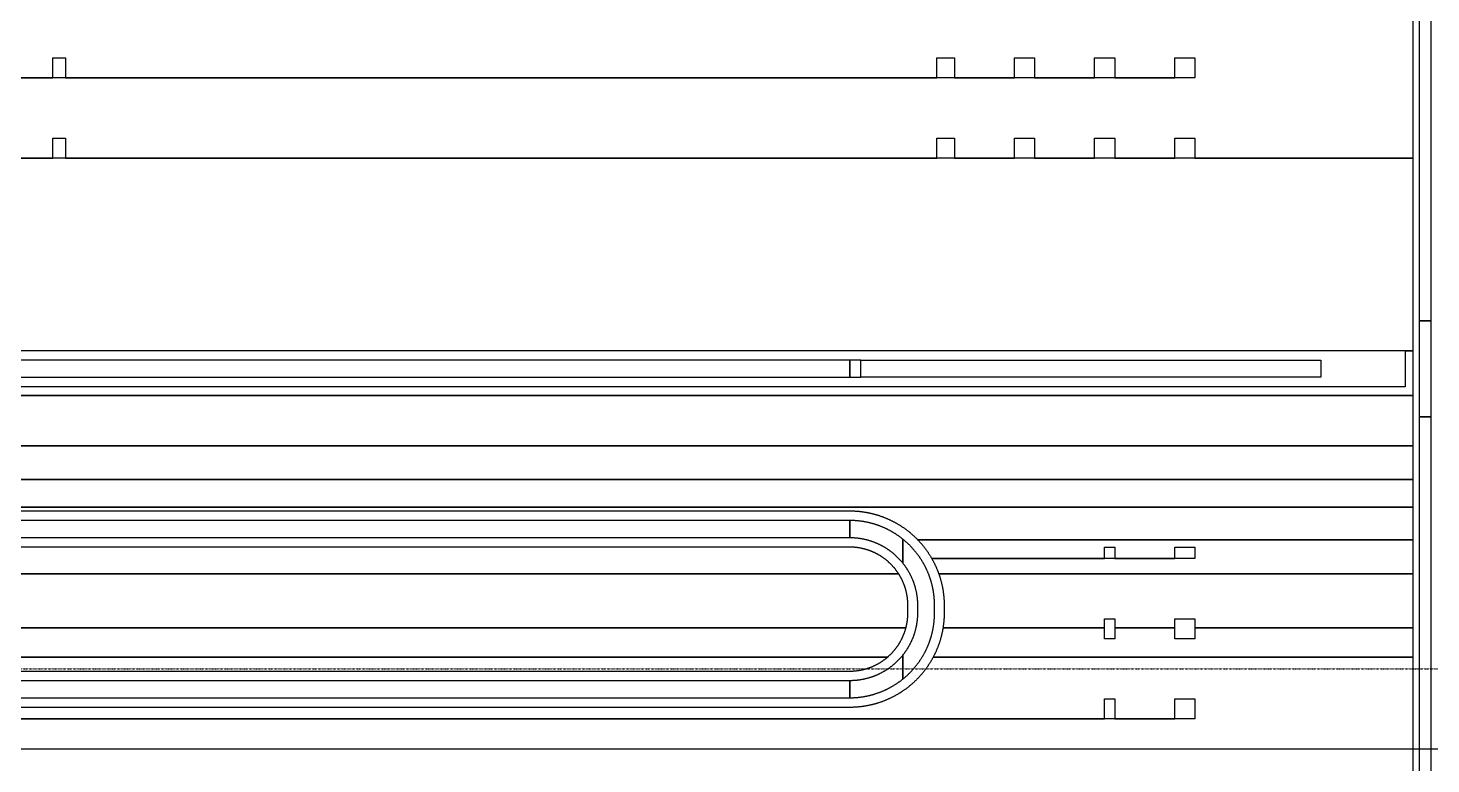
# Model space of a CAD drawing. Extents: x -3400 to 6900, y -3400 to 6900.
# Drawn here: x 707 to 2457, y 381 to 1300 of the extents above; entities that cross this region are included whole.
import ezdxf

# ---------------------------------------------------------------- set-up
doc = ezdxf.new("R2010")
doc.units = 0
doc.linetypes.add('DOT', pattern=[0.2, 0, -0.2])
for name, color, linetype in [('DICEGRID', 3, 'CONTINUOUS'), ('FRAME', 8, 'CONTINUOUS'), ('XOR', 1, 'CONTINUOUS')]:
    doc.layers.add(name, color=color, linetype=linetype)

# ---------------------------------------------------------------- blocks, each defined once
blk = doc.blocks.new('CHIP_XOR')
at = {"layer": '5'}
for points in [[(2342.91, 1671.5), (2357.09, 1671.5), (2357.09, 834.5), (2342.91, 834.5)], [(2342.91, 834.5), (2357.09, 834.5), (2357.09, 714.5), (2342.91, 714.5)], [(1645.8405, 763.865), (1645.8405, 785.135), (1631.8555, 785.135), (1631.8555, 763.865)], [(2219.91, 785.135), (2219.91, 763.865), (1645.8405, 763.865), (1645.8405, 785.135)], [(2342.91, 714.5), (2357.09, 714.5), (2357.09, -122.5), (2342.91, -122.5)], [(1698.26, 561.721), (1698.0115, 561.921), (1697.503, 562.3255), (1696.992, 562.7265), (1696.479, 563.1245), (1695.963, 563.5195), (1695.445, 563.9115), (1694.9245, 564.3), (1694.4015, 564.6855), (1693.876, 565.0675), (1693.3485, 565.4465), (1692.8185, 565.822), (1692.286, 566.1945), (1691.7515, 566.5635), (1691.2145, 566.9295), (1690.6755, 567.292), (1690.1345, 567.6515), (1689.591, 568.0075), (1689.0455, 568.36), (1688.4975, 568.709), (1687.9475, 569.055), (1687.3955, 569.3975), (1686.8415, 569.7365), (1686.2855, 570.0725), (1685.727, 570.4045), (1685.167, 570.7335), (1684.6045, 571.059), (1684.0405, 571.3805), (1683.474, 571.699), (1682.906, 572.014), (1682.336, 572.3255), (1681.764, 572.6335), (1681.19, 572.938), (1680.6145, 573.239), (1680.037, 573.5365), (1679.4575, 573.8305), (1678.8765, 574.1205), (1678.2935, 574.4075), (1677.7085, 574.6905), (1677.1225, 574.97), (1676.534, 575.246), (1675.9445, 575.5185), (1675.353, 575.787), (1674.76, 576.052), (1674.165, 576.3135), (1673.569, 576.5715), (1672.971, 576.8255), (1672.3715, 577.076), (1671.7705, 577.3225), (1671.168, 577.5655), (1670.5645, 577.805), (1669.959, 578.0405), (1669.352, 578.2725), (1668.744, 578.501), (1668.1345, 578.7255), (1667.5235, 578.946), (1666.911, 579.163), (1666.2975, 579.3765), (1665.6825, 579.5855), (1665.066, 579.7915), (1664.4485, 579.9935), (1663.83, 580.1915), (1663.21, 580.3855), (1662.589, 580.576), (1661.967, 580.763), (1661.3435, 580.9455), (1660.719, 581.1245), (1660.0935, 581.3), (1659.467, 581.471), (1658.839, 581.6385), (1658.2105, 581.8025), (1657.581, 581.962), (1656.95, 582.118), (1656.3185, 582.27), (1655.686, 582.418), (1655.0525, 582.5625), (1654.4185, 582.703), (1653.783, 582.8395), (1653.1475, 582.972), (1652.5105, 583.1005), (1651.873, 583.2255), (1651.2345, 583.3465), (1650.5955, 583.4635), (1649.956, 583.5765), (1649.3155, 583.6855), (1648.6745, 583.7905), (1648.033, 583.892), (1647.3905, 583.989), (1646.7475, 584.0825), (1646.104, 584.172), (1645.46, 584.2575), (1644.8155, 584.339), (1644.1705, 584.4165), (1643.5255, 584.49), (1642.8795, 584.5595), (1642.233, 584.625), (1641.5865, 584.687), (1640.9395, 584.7445), (1640.292, 584.7985), (1639.644, 584.848), (1638.996, 584.894), (1638.348, 584.936), (1637.6995, 584.9735), (1637.0505, 585.0075), (1636.4015, 585.0375), (1635.7525, 585.0635), (1635.1035, 585.085), (1634.454, 585.103), (1633.8045, 585.117), (1633.155, 585.127), (1632.5055, 585.133), (1631.8555, 585.135), (1631.8555, 563.865), (1632.4385, 563.863), (1633.0215, 563.857), (1633.604, 563.847), (1634.187, 563.833), (1634.7695, 563.815), (1635.352, 563.7925), (1635.934, 563.7665), (1636.5165, 563.7365), (1637.098, 563.7025), (1637.68, 563.6645), (1638.261, 563.622), (1638.842, 563.576), (1639.423, 563.526), (1640.0035, 563.472), (1640.583, 563.4135), (1641.163, 563.3515), (1641.742, 563.2855), (1642.3205, 563.2155), (1642.8985, 563.141), (1643.4765, 563.063), (1644.0535, 562.981), (1644.63, 562.895), (1645.2055, 562.805), (1645.781, 562.711), (1646.3555, 562.613), (1646.9295, 562.5115), (1647.5025, 562.4055), (1648.075, 562.2955), (1648.6465, 562.182), (1649.2175, 562.0645), (1649.7875, 561.943), (1650.357, 561.8175), (1650.925, 561.688), (1651.4925, 561.5545), (1652.059, 561.4175), (1652.6245, 561.276), (1653.189, 561.131), (1653.7525, 560.982), (1654.315, 560.8295), (1654.8765, 560.673), (1655.437, 560.512), (1655.996, 560.348), (1656.554, 560.1795), (1657.111, 560.0075), (1657.6665, 559.8315), (1658.221, 559.652), (1658.7745, 559.4685), (1659.3265, 559.281), (1659.877, 559.09), (1660.426, 558.895), (1660.974, 558.696), (1661.5205, 558.4935), (1662.066, 558.2875), (1662.6095, 558.0775), (1663.152, 557.8635), (1663.6925, 557.646), (1664.232, 557.425), (1664.7695, 557.2), (1665.306, 556.9715), (1665.8405, 556.739), (1666.3735, 556.503), (1666.9045, 556.2635), (1667.4345, 556.0205), (1667.9625, 555.7735), (1668.4885, 555.523), (1669.013, 555.2685), (1669.536, 555.011), (1670.057, 554.7495), (1670.576, 554.4845), (1671.0935, 554.216), (1671.609, 553.944), (1672.1225, 553.668), (1672.634, 553.389), (1673.1435, 553.106), (1673.6515, 552.82), (1674.1575, 552.5305), (1674.661, 552.237), (1675.163, 551.9405), (1675.6625, 551.6405), (1676.16, 551.337), (1676.6555, 551.03), (1677.149, 550.7195), (1677.64, 550.406), (1678.129, 550.089), (1678.616, 549.7685), (1679.1005, 549.4445), (1679.583, 549.1175), (1680.0635, 548.787), (1680.541, 548.453), (1681.0165, 548.116), (1681.49, 547.7755), (1681.9605, 547.432), (1682.429, 547.0855), (1682.895, 546.7355), (1683.359, 546.382), (1683.82, 546.0255), (1684.279, 545.666), (1684.735, 545.3035), (1685.1885, 544.9375), (1685.64, 544.5685), (1686.0885, 544.1965), (1686.5345, 543.821), (1686.978, 543.443), (1687.419, 543.0615), (1687.857, 542.6775), (1688.293, 542.29), (1688.7255, 541.8995), (1689.156, 541.5065), (1689.5835, 541.11), (1690.008, 540.711), (1690.43, 540.309), (1690.849, 539.904), (1691.2655, 539.496), (1691.679, 539.0855), (1692.09, 538.672), (1692.4975, 538.2555), (1692.9025, 537.836), (1693.305, 537.414), (1693.704, 536.9895), (1694.1, 536.562), (1694.4935, 536.132), (1694.884, 535.699), (1695.271, 535.2635), (1695.6555, 534.825), (1696.037, 534.3845), (1696.415, 533.941), (1696.79, 533.4945), (1697.1625, 533.046), (1697.5315, 532.595), (1697.897, 532.141), (1698.26, 531.685)], [(1698.5175, 387.4865), (1699.021, 387.897), (1699.522, 388.3105), (1700.02, 388.7275), (1700.516, 389.147), (1701.009, 389.57), (1701.5, 389.996), (1701.9875, 390.4245), (1702.473, 390.8565), (1702.956, 391.2915), (1703.436, 391.729), (1703.913, 392.1695), (1704.3875, 392.6135), (1704.8595, 393.06), (1705.3285, 393.509), (1705.795, 393.9615), (1706.2585, 394.4165), (1706.7195, 394.8745), (1707.1775, 395.3355), (1707.6325, 395.799), (1708.0845, 396.265), (1708.534, 396.7345), (1708.9805, 397.206), (1709.424, 397.681), (1709.865, 398.158), (1710.3025, 398.638), (1710.7375, 399.1205), (1711.169, 399.606), (1711.598, 400.094), (1712.024, 400.5845), (1712.4465, 401.078), (1712.8665, 401.5735), (1713.283, 402.072), (1713.6965, 402.573), (1714.1075, 403.0765), (1714.515, 403.5825), (1714.919, 404.0905), (1715.3205, 404.6015), (1715.7185, 405.115), (1716.1135, 405.631), (1716.505, 406.149), (1716.894, 406.6695), (1717.279, 407.1925), (1717.6615, 407.718), (1718.0405, 408.2455), (1718.416, 408.7755), (1718.7885, 409.308), (1719.1575, 409.8425), (1719.5235, 410.379), (1719.886, 410.918), (1720.245, 411.4595), (1720.601, 412.003), (1720.954, 412.5485), (1721.303, 413.096), (1721.649, 413.646), (1721.9915, 414.198), (1722.3305, 414.7525), (1722.666, 415.3085), (1722.9985, 415.8665), (1723.327, 416.427), (1723.6525, 416.989), (1723.9745, 417.5535), (1724.293, 418.1195), (1724.608, 418.688), (1724.9195, 419.258), (1725.2275, 419.83), (1725.532, 420.4035), (1725.833, 420.9795), (1726.1305, 421.557), (1726.424, 422.1365), (1726.7145, 422.7175), (1727.001, 423.3005), (1727.2845, 423.885), (1727.564, 424.4715), (1727.84, 425.0595), (1728.112, 425.6495), (1728.381, 426.241), (1728.646, 426.834), (1728.9075, 427.4285), (1729.165, 428.025), (1729.4195, 428.623), (1729.6695, 429.222), (1729.9165, 429.823), (1730.1595, 430.4255), (1730.399, 431.0295), (1730.6345, 431.635), (1730.8665, 432.2415), (1731.0945, 432.85), (1731.319, 433.4595), (1731.54, 434.0705), (1731.757, 434.683), (1731.97, 435.2965), (1732.1795, 435.9115), (1732.385, 436.5275), (1732.587, 437.145), (1732.785, 437.764), (1732.9795, 438.3835), (1733.17, 439.005), (1733.3565, 439.627), (1733.5395, 440.2505), (1733.7185, 440.875), (1733.8935, 441.5005), (1734.065, 442.127), (1734.2325, 442.7545), (1734.396, 443.3835), (1734.556, 444.013), (1734.712, 444.6435), (1734.864, 445.2755), (1735.012, 445.908), (1735.1565, 446.541), (1735.2965, 447.1755), (1735.433, 447.8105), (1735.566, 448.4465), (1735.6945, 449.0835), (1735.8195, 449.721), (1735.94, 450.359), (1736.057, 450.998), (1736.17, 451.638), (1736.279, 452.278), (1736.3845, 452.9195), (1736.4855, 453.561), (1736.583, 454.2035), (1736.6765, 454.846), (1736.7655, 455.4895), (1736.851, 456.1335), (1736.9325, 456.778), (1737.01, 457.423), (1737.0835, 458.0685), (1737.1535, 458.7145), (1737.219, 459.3605), (1737.2805, 460.0075), (1737.3385, 460.6545), (1737.392, 461.302), (1737.442, 461.9495), (1737.488, 462.5975), (1737.5295, 463.246), (1737.5675, 463.8945), (1737.6015, 464.543), (1737.631, 465.192), (1737.657, 465.841), (1737.679, 466.4905), (1737.697, 467.14), (1737.711, 467.7895), (1737.721, 468.439), (1737.727, 469.0885), (1737.729, 469.738), (1737.729, 479.262), (1737.727, 479.9115), (1737.721, 480.561), (1737.711, 481.2105), (1737.697, 481.86), (1737.679, 482.5095), (1737.657, 483.159), (1737.631, 483.808), (1737.6015, 484.457), (1737.5675, 485.1055), (1737.5295, 485.754), (1737.488, 486.4025), (1737.442, 487.0505), (1737.392, 487.698), (1737.3385, 488.3455), (1737.2805, 488.9925), (1737.219, 489.6395), (1737.1535, 490.2855), (1737.0835, 490.9315), (1737.01, 491.577), (1736.9325, 492.222), (1736.851, 492.8665), (1736.7655, 493.5105), (1736.6765, 494.154), (1736.583, 494.7965), (1736.4855, 495.439), (1736.3845, 496.0805), (1736.279, 496.722), (1736.17, 497.362), (1736.057, 498.002), (1735.94, 498.641), (1735.8195, 499.279), (1735.6945, 499.9165), (1735.566, 500.5535), (1735.433, 501.1895), (1735.2965, 501.8245), (1735.1565, 502.459), (1735.012, 503.092), (1734.864, 503.7245), (1734.712, 504.3565), (1734.556, 504.987), (1734.396, 505.6165), (1734.2325, 506.2455), (1734.065, 506.873), (1733.8935, 507.4995), (1733.7185, 508.125), (1733.5395, 508.7495), (1733.3565, 509.373), (1733.17, 509.995), (1732.9795, 510.6165), (1732.785, 511.236), (1732.587, 511.855), (1732.385, 512.4725), (1732.1795, 513.0885), (1731.97, 513.7035), (1731.757, 514.317), (1731.54, 514.9295), (1731.319, 515.5405), (1731.0945, 516.15), (1730.8665, 516.7585), (1730.6345, 517.365), (1730.399, 517.9705), (1730.1595, 518.5745), (1729.9165, 519.177), (1729.6695, 519.778), (1729.4195, 520.377), (1729.165, 520.975), (1728.9075, 521.5715), (1728.646, 522.166), (1728.381, 522.759), (1728.112, 523.3505), (1727.84, 523.9405), (1727.564, 524.5285), (1727.2845, 525.115), (1727.001, 525.6995), (1726.7145, 526.2825), (1726.424, 526.8635), (1726.1305, 527.443), (1725.833, 528.0205), (1725.532, 528.5965), (1725.2275, 529.17), (1724.9195, 529.742), (1724.608, 530.312), (1724.293, 530.8805), (1723.9745, 531.4465), (1723.6525, 532.011), (1723.327, 532.573), (1722.9985, 533.1335), (1722.666, 533.6915), (1722.3305, 534.2475), (1721.9915, 534.802), (1721.649, 535.354), (1721.303, 535.904), (1720.954, 536.4515), (1720.601, 536.997), (1720.245, 537.5405), (1719.886, 538.082), (1719.5235, 538.621), (1719.1575, 539.1575), (1718.7885, 539.692), (1718.416, 540.2245), (1718.0405, 540.7545), (1717.6615, 541.282), (1717.279, 541.8075), (1716.894, 542.3305), (1716.505, 542.851), (1716.1135, 543.369), (1715.7185, 543.885), (1715.3205, 544.3985), (1714.919, 544.9095), (1714.515, 545.4175), (1714.1075, 545.9235), (1713.6965, 546.427), (1713.283, 546.928), (1712.8665, 547.4265), (1712.4465, 547.922), (1712.024, 548.4155), (1711.598, 548.906), (1711.169, 549.394), (1710.7375, 549.8795), (1710.3025, 550.362), (1709.865, 550.842), (1709.424, 551.319), (1708.9805, 551.794), (1708.534, 552.2655), (1708.0845, 552.735), (1707.6325, 553.201), (1707.1775, 553.6645), (1706.7195, 554.1255), (1706.2585, 554.5835), (1705.795, 555.0385), (1705.3285, 555.491), (1704.8595, 555.94), (1704.3875, 556.3865), (1703.913, 556.8305), (1703.436, 557.271), (1702.956, 557.7085), (1702.473, 558.1435), (1701.9875, 558.5755), (1701.5, 559.004), (1701.009, 559.43), (1700.516, 559.853), (1700.02, 560.2725), (1699.522, 560.6895), (1699.021, 561.103), (1698.5175, 561.5135), (1698.26, 561.721), (1698.26, 531.685), (1698.6195, 531.226), (1698.976, 530.765), (1699.329, 530.3015), (1699.679, 529.8355), (1700.026, 529.367), (1700.3695, 528.896), (1700.71, 528.423), (1701.047, 527.9475), (1701.3805, 527.4695), (1701.711, 526.9895), (1702.0385, 526.507), (1702.362, 526.0225), (1702.6825, 525.5355), (1702.9995, 525.0465), (1703.3135, 524.555), (1703.624, 524.062), (1703.9305, 523.5665), (1704.2345, 523.0685), (1704.5345, 522.569), (1704.831, 522.067), (1705.124, 521.5635), (1705.414, 521.0575), (1705.7, 520.55), (1705.9825, 520.04), (1706.262, 519.5285), (1706.5375, 519.015), (1706.8095, 518.4995), (1707.078, 517.982), (1707.343, 517.463), (1707.6045, 516.942), (1707.8625, 516.4195), (1708.1165, 515.895), (1708.367, 515.3685), (1708.614, 514.8405), (1708.8575, 514.311), (1709.097, 513.7795), (1709.333, 513.2465), (1709.5655, 512.712), (1709.794, 512.176), (1710.019, 511.638), (1710.24, 511.099), (1710.4575, 510.558), (1710.671, 510.016), (1710.881, 509.472), (1711.0875, 508.927), (1711.29, 508.3805), (1711.4885, 507.8325), (1711.6835, 507.283), (1711.875, 506.7325), (1712.062, 506.1805), (1712.2455, 505.6275), (1712.4255, 505.073), (1712.6015, 504.517), (1712.7735, 503.9605), (1712.9415, 503.402), (1713.106, 502.843), (1713.2665, 502.2825), (1713.423, 501.7215), (1713.576, 501.159), (1713.725, 500.5955), (1713.87, 500.0305), (1714.011, 499.465), (1714.1485, 498.8985), (1714.2815, 498.3315), (1714.411, 497.763), (1714.5365, 497.194), (1714.658, 496.624), (1714.776, 496.053), (1714.8895, 495.481), (1714.9995, 494.909), (1715.105, 494.3355), (1715.207, 493.7615), (1715.305, 493.187), (1715.399, 492.612), (1715.489, 492.036), (1715.575, 491.4595), (1715.657, 490.8825), (1715.735, 490.305), (1715.809, 489.7265), (1715.879, 489.148), (1715.9455, 488.569), (1716.0075, 487.9895), (1716.0655, 487.4095), (1716.1195, 486.829), (1716.17, 486.2485), (1716.216, 485.6675), (1716.258, 485.086), (1716.296, 484.5045), (1716.3305, 483.9225), (1716.3605, 483.3405), (1716.3865, 482.758), (1716.4085, 482.1755), (1716.4265, 481.593), (1716.441, 481.0105), (1716.451, 480.4275), (1716.457, 479.845), (1716.459, 479.262), (1716.459, 469.738), (1716.457, 469.155), (1716.451, 468.5725), (1716.441, 467.9895), (1716.4265, 467.407), (1716.4085, 466.8245), (1716.3865, 466.242), (1716.3605, 465.6595), (1716.3305, 465.0775), (1716.296, 464.4955), (1716.258, 463.914), (1716.216, 463.3325), (1716.17, 462.7515), (1716.1195, 462.171), (1716.0655, 461.5905), (1716.0075, 461.0105), (1715.9455, 460.431), (1715.879, 459.852), (1715.809, 459.2735), (1715.735, 458.695), (1715.657, 458.1175), (1715.575, 457.5405), (1715.489, 456.964), (1715.399, 456.388), (1715.305, 455.813), (1715.207, 455.2385), (1715.105, 454.6645), (1714.9995, 454.091), (1714.8895, 453.519), (1714.776, 452.947), (1714.658, 452.376), (1714.5365, 451.806), (1714.411, 451.237), (1714.2815, 450.6685), (1714.1485, 450.1015), (1714.011, 449.535), (1713.87, 448.9695), (1713.725, 448.4045), (1713.576, 447.841), (1713.423, 447.2785), (1713.2665, 446.7175), (1713.106, 446.157), (1712.9415, 445.598), (1712.7735, 445.0395), (1712.6015, 444.483), (1712.4255, 443.927), (1712.2455, 443.3725), (1712.062, 442.8195), (1711.875, 442.2675), (1711.6835, 441.717), (1711.4885, 441.1675), (1711.29, 440.6195), (1711.0875, 440.073), (1710.881, 439.528), (1710.671, 438.984), (1710.4575, 438.442), (1710.24, 437.901), (1710.019, 437.362), (1709.794, 436.824), (1709.5655, 436.288), (1709.333, 435.7535), (1709.097, 435.2205), (1708.8575, 434.689), (1708.614, 434.1595), (1708.367, 433.6315), (1708.1165, 433.105), (1707.8625, 432.5805), (1707.6045, 432.058), (1707.343, 431.537), (1707.078, 431.018), (1706.8095, 430.5005), (1706.5375, 429.985), (1706.262, 429.4715), (1705.9825, 428.96), (1705.7, 428.45), (1705.414, 427.9425), (1705.124, 427.4365), (1704.831, 426.933), (1704.5345, 426.431), (1704.2345, 425.9315), (1703.9305, 425.4335), (1703.624, 424.938), (1703.3135, 424.445), (1702.9995, 423.9535), (1702.6825, 423.4645), (1702.362, 422.9775), (1702.0385, 422.493), (1701.711, 422.0105), (1701.3805, 421.5305), (1701.047, 421.0525), (1700.71, 420.577), (1700.3695, 420.104), (1700.026, 419.633), (1699.679, 419.1645), (1699.329, 418.6985), (1698.976, 418.235), (1698.6195, 417.774), (1698.26, 417.315), (1698.26, 387.279)], [(2334.91, 561.1435), (1716.6465, 561.1435), (1717.1215, 560.649), (1717.5935, 560.1515), (1718.0625, 559.651), (1718.529, 559.1485), (1718.992, 558.6425), (1719.4525, 558.1345), (1719.91, 557.6235), (1720.3645, 557.11), (1720.8155, 556.5935), (1721.264, 556.075), (1721.7095, 555.5535), (1722.152, 555.0295), (1722.591, 554.5025), (1723.027, 553.9735), (1723.4605, 553.442), (1723.8905, 552.9075), (1724.317, 552.371), (1724.741, 551.832), (1725.1615, 551.29), (1725.579, 550.746), (1725.9935, 550.1995), (1726.4045, 549.651), (1726.8125, 549.0995), (1727.217, 548.546), (1727.6185, 547.99), (1728.0165, 547.4315), (1728.4115, 546.871), (1728.8035, 546.3085), (1729.192, 545.743), (1729.577, 545.1755), (1729.959, 544.606), (1730.3375, 544.034), (1730.7125, 543.46), (1731.084, 542.884), (1731.4525, 542.3055), (1731.818, 541.725), (1732.1795, 541.1425), (1732.538, 540.558), (1732.8925, 539.971), (1733.244, 539.382), (1733.592, 538.7915), (1733.937, 538.1985), (1734.278, 537.6035), (1734.3365, 537.5), (1949.729, 537.5), (1949.729, 551.865), (1962.5, 551.865), (1962.5, 537.5), (2037.5, 537.5), (2037.5, 551.865), (2062.5, 551.865), (2062.5, 537.5), (2037.5, 537.5), (1962.5, 537.5), (1949.729, 537.5), (1734.3365, 537.5), (1734.6155, 537.0065), (1734.95, 536.408), (1735.2805, 535.807), (1735.608, 535.2045), (1735.9315, 534.6), (1736.2515, 533.9935), (1736.5685, 533.3855), (1736.8815, 532.775), (1737.191, 532.1635), (1737.497, 531.5495), (1737.7995, 530.934), (1738.098, 530.317), (1738.3935, 529.698), (1738.685, 529.077), (1738.973, 528.455), (1739.2575, 527.831), (1739.538, 527.205), (1739.8155, 526.578), (1740.0885, 525.949), (1740.3585, 525.3185), (1740.6245, 524.6865), (1740.887, 524.053), (1741.146, 523.418), (1741.401, 522.7815), (1741.652, 522.1435), (1741.8995, 521.504), (1742.1435, 520.863), (1742.384, 520.2205), (1742.62, 519.577), (1742.853, 518.932), (1743.0305, 518.4305), (2334.91, 518.4305)], [(2334.91, 518.4305), (1743.0305, 518.4305), (1743.082, 518.2855), (1743.307, 517.6375), (1743.5285, 516.9885), (1743.746, 516.3385), (1743.958, 515.6925), (1743.9595, 515.6865), (1744.1695, 515.034), (1744.376, 514.38), (1744.5785, 513.7245), (1744.777, 513.0685), (1744.9715, 512.411), (1745.1625, 511.752), (1745.3495, 511.0925), (1745.533, 510.4315), (1745.7125, 509.7695), (1745.888, 509.107), (1746.0595, 508.443), (1746.2275, 507.778), (1746.3915, 507.112), (1746.5515, 506.4455), (1746.7075, 505.7775), (1746.86, 505.109), (1747.0085, 504.4395), (1747.153, 503.769), (1747.2935, 503.098), (1747.4305, 502.426), (1747.563, 501.753), (1747.692, 501.0795), (1747.817, 500.4055), (1747.938, 499.7305), (1748.055, 499.0545), (1748.1685, 498.3785), (1748.2775, 497.7015), (1748.383, 497.0235), (1748.4845, 496.3455), (1748.5815, 495.6665), (1748.675, 494.9875), (1748.7645, 494.3075), (1748.85, 493.627), (1748.932, 492.946), (1749.0095, 492.265), (1749.083, 491.583), (1749.153, 490.901), (1749.2185, 490.218), (1749.2805, 489.535), (1749.338, 488.852), (1749.392, 488.1685), (1749.4415, 487.4845), (1749.4875, 486.8), (1749.5295, 486.1155), (1749.5675, 485.431), (1749.601, 484.746), (1749.631, 484.061), (1749.657, 483.3755), (1749.679, 482.69), (1749.697, 482.0045), (1749.711, 481.319), (1749.721, 480.6335), (1749.727, 479.9475), (1749.729, 479.262), (1749.729, 469.738), (1749.727, 469.0525), (1749.721, 468.3665), (1749.711, 467.681), (1749.697, 466.9955), (1749.679, 466.31), (1749.657, 465.6245), (1749.631, 464.939), (1749.601, 464.254), (1749.5675, 463.569), (1749.5295, 462.8845), (1749.4875, 462.2), (1749.4415, 461.5155), (1749.392, 460.8315), (1749.338, 460.148), (1749.2805, 459.465), (1749.2185, 458.782), (1749.153, 458.099), (1749.083, 457.417), (1749.0095, 456.735), (1748.932, 456.054), (1748.85, 455.373), (1748.7645, 454.6925), (1748.675, 454.0125), (1748.5815, 453.3335), (1748.4845, 452.6545), (1748.383, 451.9765), (1748.2775, 451.2985), (1748.251, 451.1325), (1949.729, 451.1325), (1949.729, 462.5), (1962.5, 462.5), (1962.5, 451.1325), (2037.5, 451.1325), (2037.5, 462.5), (2062.5, 462.5), (2062.5, 451.1325), (2334.91, 451.1325)], [(1949.729, 437.5), (1949.729, 451.1325), (1748.251, 451.1325), (1748.1685, 450.6215), (1748.055, 449.9455), (1747.938, 449.2695), (1747.817, 448.5945), (1747.692, 447.9205), (1747.563, 447.247), (1747.4305, 446.574), (1747.2935, 445.902), (1747.153, 445.231), (1747.0085, 444.5605), (1746.961, 444.347), (1746.86, 443.891), (1746.7075, 443.2225), (1746.5515, 442.5545), (1746.3915, 441.888), (1746.2275, 441.222), (1746.0595, 440.557), (1745.888, 439.893), (1745.7125, 439.2305), (1745.533, 438.5685), (1745.3495, 437.9075), (1745.1625, 437.248), (1744.9715, 436.589), (1744.777, 435.9315), (1744.5785, 435.2755), (1744.376, 434.62), (1744.1695, 433.966), (1743.9595, 433.3135), (1743.746, 432.6615), (1743.5285, 432.0115), (1743.307, 431.3625), (1743.082, 430.7145), (1742.853, 430.068), (1742.62, 429.423), (1742.384, 428.7795), (1742.1435, 428.137), (1741.8995, 427.496), (1741.652, 426.8565), (1741.401, 426.2185), (1741.146, 425.582), (1740.887, 424.947), (1740.6245, 424.3135), (1740.3585, 423.6815), (1740.0885, 423.051), (1739.8155, 422.422), (1739.538, 421.795), (1739.2575, 421.169), (1738.973, 420.545), (1738.685, 419.923), (1738.3935, 419.302), (1738.098, 418.683), (1737.7995, 418.066), (1737.497, 417.4505), (1737.191, 416.8365), (1736.8815, 416.225), (1736.5685, 415.6145), (1736.2515, 415.0065), (1735.9315, 414.4), (2334.91, 414.4), (2334.91, 451.1325), (2062.5, 451.1325), (2062.5, 437.5), (2037.5, 437.5), (2037.5, 451.1325), (1962.5, 451.1325), (1962.5, 437.5)], [(1632.5055, 363.867), (1633.155, 363.873), (1633.8045, 363.883), (1634.454, 363.897), (1635.1035, 363.915), (1635.7525, 363.9365), (1636.4015, 363.9625), (1637.0505, 363.9925), (1637.6995, 364.0265), (1638.348, 364.064), (1638.996, 364.106), (1639.644, 364.152), (1640.292, 364.2015), (1640.9395, 364.2555), (1641.5865, 364.313), (1642.233, 364.375), (1642.8795, 364.4405), (1643.5255, 364.51), (1644.1705, 364.5835), (1644.8155, 364.661), (1645.46, 364.7425), (1646.104, 364.828), (1646.7475, 364.9175), (1647.3905, 365.011), (1648.033, 365.108), (1648.6745, 365.2095), (1649.3155, 365.3145), (1649.956, 365.4235), (1650.5955, 365.5365), (1651.2345, 365.6535), (1651.873, 365.7745), (1652.5105, 365.8995), (1653.1475, 366.028), (1653.783, 366.1605), (1654.4185, 366.297), (1655.0525, 366.4375), (1655.686, 366.582), (1656.3185, 366.73), (1656.95, 366.882), (1657.581, 367.038), (1658.2105, 367.1975), (1658.839, 367.3615), (1659.467, 367.529), (1660.0935, 367.7), (1660.719, 367.8755), (1661.3435, 368.0545), (1661.967, 368.237), (1662.589, 368.424), (1663.21, 368.6145), (1663.83, 368.8085), (1664.4485, 369.0065), (1665.066, 369.2085), (1665.6825, 369.4145), (1666.2975, 369.6235), (1666.911, 369.837), (1667.5235, 370.054), (1668.1345, 370.2745), (1668.744, 370.499), (1669.352, 370.7275), (1669.959, 370.9595), (1670.5645, 371.195), (1671.168, 371.4345), (1671.7705, 371.6775), (1672.3715, 371.924), (1672.971, 372.1745), (1673.569, 372.4285), (1674.165, 372.6865), (1674.76, 372.948), (1675.353, 373.213), (1675.9445, 373.4815), (1676.534, 373.754), (1677.1225, 374.03), (1677.7085, 374.3095), (1678.2935, 374.5925), (1678.8765, 374.8795), (1679.4575, 375.1695), (1680.037, 375.4635), (1680.6145, 375.761), (1681.19, 376.062), (1681.764, 376.3665), (1682.336, 376.6745), (1682.906, 376.986), (1683.474, 377.301), (1684.0405, 377.6195), (1684.6045, 377.941), (1685.167, 378.2665), (1685.727, 378.5955), (1686.2855, 378.9275), (1686.8415, 379.2635), (1687.3955, 379.6025), (1687.9475, 379.945), (1688.4975, 380.291), (1689.0455, 380.64), (1689.591, 380.9925), (1690.1345, 381.3485), (1690.6755, 381.708), (1691.2145, 382.0705), (1691.7515, 382.4365), (1692.286, 382.8055), (1692.8185, 383.178), (1693.3485, 383.5535), (1693.876, 383.9325), (1694.4015, 384.3145), (1694.9245, 384.7), (1695.445, 385.0885), (1695.963, 385.4805), (1696.479, 385.8755), (1696.992, 386.2735), (1697.503, 386.6745), (1698.0115, 387.079), (1698.26, 387.279), (1698.26, 417.315), (1697.897, 416.859), (1697.5315, 416.405), (1697.1625, 415.954), (1696.79, 415.5055), (1696.415, 415.059), (1696.037, 414.6155), (1695.6555, 414.175), (1695.271, 413.7365), (1694.884, 413.301), (1694.4935, 412.868), (1694.1, 412.438), (1693.704, 412.0105), (1693.305, 411.586), (1692.9025, 411.164), (1692.4975, 410.7445), (1692.09, 410.328), (1691.679, 409.9145), (1691.2655, 409.504), (1690.849, 409.096), (1690.43, 408.691), (1690.008, 408.289), (1689.5835, 407.89), (1689.156, 407.4935), (1688.7255, 407.1005), (1688.293, 406.71), (1687.857, 406.3225), (1687.419, 405.9385), (1686.978, 405.557), (1686.5345, 405.179), (1686.0885, 404.8035), (1685.64, 404.4315), (1685.1885, 404.0625), (1684.735, 403.6965), (1684.279, 403.334), (1683.82, 402.9745), (1683.359, 402.618), (1682.895, 402.2645), (1682.429, 401.9145), (1681.9605, 401.568), (1681.49, 401.2245), (1681.0165, 400.884), (1680.541, 400.547), (1680.0635, 400.213), (1679.583, 399.8825), (1679.1005, 399.5555), (1678.616, 399.2315), (1678.129, 398.911), (1677.64, 398.594), (1677.149, 398.2805), (1676.6555, 397.97), (1676.16, 397.663), (1675.6625, 397.3595), (1675.163, 397.0595), (1674.661, 396.763), (1674.1575, 396.4695), (1673.6515, 396.18), (1673.1435, 395.894), (1672.634, 395.611), (1672.1225, 395.332), (1671.609, 395.056), (1671.0935, 394.784), (1670.576, 394.5155), (1670.057, 394.2505), (1669.536, 393.989), (1669.013, 393.7315), (1668.4885, 393.477), (1667.9625, 393.2265), (1667.4345, 392.9795), (1666.9045, 392.7365), (1666.3735, 392.497), (1665.8405, 392.261), (1665.306, 392.0285), (1664.7695, 391.8), (1664.232, 391.575), (1663.6925, 391.354), (1663.152, 391.1365), (1662.6095, 390.9225), (1662.066, 390.7125), (1661.5205, 390.5065), (1660.974, 390.304), (1660.426, 390.105), (1659.877, 389.91), (1659.3265, 389.719), (1658.7745, 389.5315), (1658.221, 389.348), (1657.6665, 389.1685), (1657.111, 388.9925), (1656.554, 388.8205), (1655.996, 388.652), (1655.437, 388.488), (1654.8765, 388.327), (1654.315, 388.1705), (1653.7525, 388.018), (1653.189, 387.869), (1652.6245, 387.724), (1652.059, 387.5825), (1651.4925, 387.4455), (1650.925, 387.312), (1650.357, 387.1825), (1649.7875, 387.057), (1649.2175, 386.9355), (1648.6465, 386.818), (1648.075, 386.7045), (1647.5025, 386.5945), (1646.9295, 386.4885), (1646.3555, 386.387), (1645.781, 386.289), (1645.2055, 386.195), (1644.63, 386.105), (1644.0535, 386.019), (1643.4765, 385.937), (1642.8985, 385.859), (1642.3205, 385.7845), (1641.742, 385.7145), (1641.163, 385.6485), (1640.583, 385.5865), (1640.0035, 385.528), (1639.423, 385.474), (1638.842, 385.424), (1638.261, 385.378), (1637.68, 385.3355), (1637.098, 385.2975), (1636.5165, 385.2635), (1635.934, 385.2335), (1635.352, 385.2075), (1634.7695, 385.185), (1634.187, 385.167), (1633.604, 385.153), (1633.0215, 385.143), (1632.4385, 385.137), (1631.8555, 385.135), (1631.8555, 363.865)], [(479.247, 385.135), (479.247, 363.865), (1631.8555, 363.865), (1631.8555, 385.135)]]:
    blk.add_lwpolyline(points, close=True, dxfattribs=at)
for points in [[(562.5, 1037.5), (637.5, 1037.5), (637.5, 1062.5), (653.4365, 1062.5), (653.4365, 1037.5), (1740.4325, 1037.5), (1740.4325, 1062.5), (1762.5, 1062.5), (1762.5, 1037.5), (1837.5, 1037.5), (1837.5, 1062.5), (1862.5, 1062.5), (1862.5, 1037.5), (1937.5, 1037.5), (1937.5, 1062.5), (1962.5, 1062.5), (1962.5, 1037.5), (2037.5, 1037.5), (2037.5, 1062.5), (2062.5, 1062.5), (2062.5, 1037.5), (2334.91, 1037.5), (2334.91, 1237.5)], [(562.5, 1137.5), (637.5, 1137.5), (637.5, 1162.5), (653.4365, 1162.5), (653.4365, 1137.5), (1740.4325, 1137.5), (1740.4325, 1162.5), (1762.5, 1162.5), (1762.5, 1137.5), (1837.5, 1137.5), (1837.5, 1162.5), (1862.5, 1162.5), (1862.5, 1137.5), (1937.5, 1137.5), (1937.5, 1162.5), (1962.5, 1162.5), (1962.5, 1137.5), (2037.5, 1137.5), (2037.5, 1162.5), (2062.5, 1162.5), (2062.5, 1137.5), (2037.5, 1137.5), (1962.5, 1137.5), (1937.5, 1137.5), (1862.5, 1137.5), (1837.5, 1137.5), (1762.5, 1137.5), (1740.4325, 1137.5), (653.4365, 1137.5), (637.5, 1137.5), (562.5, 1137.5)], [(-559.255, 797.063), (455.712, 797.063), (456.3975, 797.085), (457.083, 797.103), (457.7685, 797.117), (458.4545, 797.127), (459.14, 797.133), (459.8255, 797.135), (2324.91, 797.135), (2324.91, 797.063), (2334.91, 797.063), (2334.91, 1037.5), (-2334.91, 1037.5)], [(421.5245, 740.9405), (2334.91, 740.9405), (2334.91, 797.063), (2324.91, 797.063), (2324.91, 751.865), (459.8255, 751.865)], [(459.8255, 763.865), (1631.8555, 763.865), (1631.8555, 785.135), (459.8255, 785.135)], [(387.2225, 678.2805), (2334.91, 678.2805), (2334.91, 740.9405), (421.5245, 740.9405)], [(395.3985, 636.2675), (2334.91, 636.2675), (2334.91, 678.2805), (387.2225, 678.2805)], [(434.8455, 601.5685), (2334.91, 601.5685), (2334.91, 636.2675), (395.3985, 636.2675)], [(459.8255, 563.865), (1631.8555, 563.865), (1631.8555, 585.135), (459.8255, 585.135)], [(459.8255, 597.135), (1631.8555, 597.135), (1632.5415, 597.133), (1633.227, 597.127), (1633.913, 597.117), (1634.5985, 597.103), (1635.284, 597.085), (1635.9695, 597.063), (1636.6545, 597.0375), (1637.34, 597.0075), (1638.0245, 596.9735), (1638.7095, 596.9355), (1639.394, 596.8935), (1640.078, 596.848), (1640.762, 596.798), (1641.4455, 596.744), (1642.129, 596.6865), (1642.812, 596.6245), (1643.4945, 596.559), (1644.177, 596.4895), (1644.8585, 596.4155), (1645.54, 596.338), (1646.221, 596.2565), (1646.901, 596.171), (1647.581, 596.0815), (1648.2605, 595.988), (1648.9395, 595.8905), (1649.6175, 595.789), (1650.295, 595.684), (1650.972, 595.5745), (1651.6485, 595.4615), (1652.324, 595.344), (1652.999, 595.223), (1653.6735, 595.098), (1654.347, 594.9695), (1655.0195, 594.8365), (1655.6915, 594.7), (1656.363, 594.559), (1657.0335, 594.4145), (1657.703, 594.266), (1658.3715, 594.114), (1659.039, 593.9575), (1659.706, 593.7975), (1660.372, 593.6335), (1661.0365, 593.466), (1661.7005, 593.294), (1662.3635, 593.1185), (1663.0255, 592.939), (1663.686, 592.756), (1664.346, 592.569), (1665.0045, 592.378), (1665.662, 592.183), (1666.3185, 591.9845), (1666.9735, 591.782), (1667.6275, 591.576), (1668.2805, 591.366), (1668.932, 591.152), (1669.5825, 590.9345), (1670.2315, 590.713), (1670.879, 590.488), (1671.5255, 590.259), (1672.1705, 590.0265), (1672.8145, 589.79), (1673.4565, 589.55), (1674.0975, 589.306), (1674.737, 589.0585), (1675.375, 588.807), (1676.012, 588.552), (1676.647, 588.293), (1677.2805, 588.031), (1677.9125, 587.7645), (1678.543, 587.495), (1679.172, 587.2215), (1679.799, 586.9445), (1680.4245, 586.6635), (1681.0485, 586.379), (1681.671, 586.091), (1682.2915, 585.7995), (1682.9105, 585.5045), (1683.528, 585.2055), (1684.1435, 584.903), (1684.757, 584.597), (1685.369, 584.2875), (1685.979, 583.9745), (1686.5875, 583.658), (1687.194, 583.3375), (1687.7985, 583.014), (1688.401, 582.687), (1689.0015, 582.356), (1689.6005, 582.022), (1690.1975, 581.684), (1690.7925, 581.343), (1691.385, 580.9985), (1691.976, 580.6505), (1692.565, 580.299), (1693.1515, 579.944), (1693.7365, 579.5855), (1694.319, 579.224), (1694.8995, 578.859), (1695.1755, 578.683), (1695.478, 578.4905), (1696.054, 578.1185), (1696.628, 577.7435), (1697.2, 577.365), (1697.7695, 576.983), (1698.337, 576.598), (1698.902, 576.2095), (1699.465, 575.818), (1700.0255, 575.423), (1700.584, 575.0245), (1701.14, 574.623), (1701.6935, 574.2185), (1702.2445, 573.8105), (1702.7935, 573.3995), (1703.34, 572.9855), (1703.884, 572.568), (1704.4255, 572.147), (1704.965, 571.7235), (1705.5015, 571.2965), (1706.0355, 570.8665), (1706.5675, 570.4335), (1706.8315, 570.2155), (1707.0965, 569.997), (1707.623, 569.558), (1708.147, 569.1155), (1708.6685, 568.67), (1709.1875, 568.222), (1709.7035, 567.7705), (1710.2175, 567.316), (1710.728, 566.8585), (1711.2365, 566.3985), (1711.742, 565.935), (1712.245, 565.469), (1712.745, 564.9995), (1713.2425, 564.5275), (1713.7375, 564.0525), (1714.229, 563.575), (1714.7185, 563.0945), (1715.2045, 562.611), (1715.688, 562.1245), (1716.1685, 561.6355), (1716.6465, 561.1435), (2334.91, 561.1435), (2334.91, 601.5685), (434.8455, 601.5685)], [(-1634.13, 518.4305), (1692.987, 518.4305), (1692.96, 518.473), (1692.6675, 518.9245), (1692.372, 519.374), (1692.073, 519.8215), (1691.771, 520.2665), (1691.4655, 520.7095), (1691.157, 521.15), (1690.845, 521.588), (1690.5295, 522.024), (1690.211, 522.4575), (1689.8895, 522.8885), (1689.5645, 523.3175), (1689.2365, 523.744), (1688.9055, 524.168), (1688.571, 524.5895), (1688.234, 525.008), (1687.8935, 525.4245), (1687.5495, 525.8385), (1687.203, 526.25), (1686.8535, 526.659), (1686.5005, 527.065), (1686.145, 527.4685), (1685.7865, 527.8695), (1685.4245, 528.268), (1685.06, 528.6635), (1684.6925, 529.056), (1684.322, 529.4465), (1683.949, 529.8335), (1683.573, 530.2185), (1683.194, 530.6), (1682.812, 530.979), (1682.4275, 531.355), (1682.04, 531.7285), (1681.65, 532.099), (1681.257, 532.4665), (1680.8615, 532.831), (1680.4635, 533.1925), (1680.0625, 533.551), (1679.659, 533.907), (1679.2525, 534.2595), (1678.844, 534.609), (1678.4325, 534.956), (1678.0185, 535.2995), (1677.602, 535.64), (1677.183, 535.9775), (1676.7615, 536.3115), (1676.3375, 536.643), (1675.9115, 536.971), (1675.4825, 537.2955), (1675.0515, 537.6175), (1674.6175, 537.9355), (1674.182, 538.251), (1673.7435, 538.563), (1673.303, 538.8715), (1672.8605, 539.177), (1672.415, 539.4795), (1671.968, 539.778), (1671.5185, 540.0735), (1671.067, 540.366), (1670.613, 540.655), (1670.157, 540.9405), (1669.699, 541.2225), (1669.239, 541.501), (1668.7765, 541.7765), (1668.3125, 542.048), (1667.846, 542.3165), (1667.378, 542.5815), (1666.908, 542.843), (1666.436, 543.101), (1665.962, 543.3555), (1665.486, 543.6065), (1665.0085, 543.854), (1664.529, 544.0975), (1664.0475, 544.338), (1663.5645, 544.5745), (1663.08, 544.808), (1662.5935, 545.0375), (1662.105, 545.2635), (1661.615, 545.4855), (1661.1235, 545.7045), (1660.6305, 545.9195), (1660.136, 546.1305), (1659.6395, 546.3385), (1659.142, 546.5425), (1658.6425, 546.743), (1658.142, 546.9395), (1657.64, 547.1325), (1657.136, 547.3215), (1656.6315, 547.507), (1656.125, 547.6885), (1655.6175, 547.8665), (1655.1085, 548.0405), (1654.598, 548.211), (1654.0865, 548.3775), (1653.574, 548.5405), (1653.06, 548.6995), (1652.545, 548.855), (1652.0285, 549.006), (1651.5115, 549.1535), (1650.993, 549.2975), (1650.4735, 549.4375), (1649.953, 549.5735), (1649.4315, 549.7055), (1648.909, 549.834), (1648.386, 549.958), (1647.8615, 550.0785), (1647.3365, 550.1955), (1646.8105, 550.308), (1646.2835, 550.417), (1645.756, 550.522), (1645.2275, 550.623), (1644.6985, 550.72), (1644.1685, 550.8135), (1643.638, 550.9025), (1643.107, 550.988), (1642.5755, 551.0695), (1642.043, 551.1465), (1641.51, 551.22), (1640.9765, 551.29), (1640.4425, 551.3555), (1639.9085, 551.417), (1639.3735, 551.4745), (1638.838, 551.5285), (1638.3025, 551.578), (1637.7665, 551.624), (1637.2305, 551.666), (1636.6935, 551.7035), (1636.157, 551.7375), (1635.6195, 551.7675), (1635.0825, 551.7935), (1634.545, 551.815), (1634.007, 551.833), (1633.4695, 551.847), (1632.9315, 551.857), (1632.3935, 551.863), (1631.8555, 551.865), (459.8255, 551.865)], [(141.9525, 451.1325), (1702.0345, 451.1325), (1702.167, 451.641), (1702.2995, 452.162), (1702.4275, 452.6845), (1702.552, 453.208), (1702.6725, 453.7325), (1702.789, 454.2575), (1702.902, 454.7835), (1703.011, 455.31), (1703.116, 455.838), (1703.217, 456.366), (1703.314, 456.8955), (1703.407, 457.425), (1703.4965, 457.9555), (1703.5815, 458.4865), (1703.663, 459.0185), (1703.7405, 459.551), (1703.814, 460.0835), (1703.8835, 460.617), (1703.949, 461.151), (1704.011, 461.6855), (1704.0685, 462.2205), (1704.1225, 462.7555), (1704.172, 463.291), (1704.218, 463.827), (1704.2595, 464.3635), (1704.2975, 464.9), (1704.3315, 465.437), (1704.361, 465.974), (1704.387, 466.5115), (1704.409, 467.049), (1704.427, 467.5865), (1704.441, 468.1245), (1704.451, 468.662), (1704.457, 469.2), (1704.459, 469.738), (1704.459, 479.262), (1704.457, 479.8), (1704.451, 480.338), (1704.441, 480.8755), (1704.427, 481.4135), (1704.409, 481.951), (1704.387, 482.4885), (1704.361, 483.026), (1704.3315, 483.563), (1704.2975, 484.1), (1704.2595, 484.6365), (1704.218, 485.173), (1704.172, 485.709), (1704.1225, 486.2445), (1704.0685, 486.7795), (1704.011, 487.3145), (1703.949, 487.849), (1703.8835, 488.383), (1703.814, 488.9165), (1703.7405, 489.449), (1703.663, 489.9815), (1703.5815, 490.5135), (1703.4965, 491.0445), (1703.407, 491.575), (1703.314, 492.1045), (1703.217, 492.634), (1703.116, 493.162), (1703.011, 493.69), (1702.902, 494.2165), (1702.789, 494.7425), (1702.6725, 495.2675), (1702.552, 495.792), (1702.4275, 496.3155), (1702.2995, 496.838), (1702.167, 497.359), (1702.031, 497.8795), (1701.8915, 498.399), (1701.7475, 498.9175), (1701.6, 499.435), (1701.4485, 499.951), (1701.2935, 500.466), (1701.1345, 500.98), (1700.9715, 501.493), (1700.805, 502.004), (1700.6345, 502.5145), (1700.4605, 503.0235), (1700.2825, 503.531), (1700.1005, 504.0375), (1699.9155, 504.5425), (1699.726, 505.046), (1699.533, 505.548), (1699.3365, 506.049), (1699.1365, 506.548), (1698.932, 507.046), (1698.7245, 507.542), (1698.513, 508.037), (1698.298, 508.53), (1698.0795, 509.0215), (1697.857, 509.5115), (1697.631, 509.9995), (1697.4015, 510.486), (1697.1685, 510.971), (1696.932, 511.454), (1696.6915, 511.935), (1696.4475, 512.4145), (1696.2, 512.8925), (1695.949, 513.368), (1695.695, 513.842), (1695.437, 514.314), (1695.1755, 514.784), (1694.9105, 515.2525), (1694.657, 515.6925), (1694.642, 515.7185), (1694.37, 516.183), (1694.095, 516.645), (1693.816, 517.105), (1693.534, 517.563), (1693.2485, 518.019), (1692.987, 518.4305), (-1634.13, 518.4305)], [(-792.5135, 414.4), (1678.8545, 414.4), (1679.2525, 414.7405), (1679.659, 415.093), (1680.0625, 415.449), (1680.4635, 415.8075), (1680.8615, 416.169), (1681.257, 416.5335), (1681.65, 416.901), (1682.04, 417.2715), (1682.4275, 417.645), (1682.812, 418.021), (1683.194, 418.4), (1683.573, 418.7815), (1683.949, 419.1665), (1684.322, 419.5535), (1684.6925, 419.944), (1685.06, 420.3365), (1685.4245, 420.732), (1685.7865, 421.1305), (1686.145, 421.5315), (1686.5005, 421.935), (1686.8535, 422.341), (1687.203, 422.75), (1687.5495, 423.1615), (1687.8935, 423.5755), (1688.234, 423.992), (1688.571, 424.4105), (1688.9055, 424.832), (1689.2365, 425.256), (1689.5645, 425.6825), (1689.8895, 426.1115), (1690.211, 426.5425), (1690.5295, 426.976), (1690.845, 427.412), (1691.157, 427.85), (1691.4655, 428.2905), (1691.771, 428.7335), (1692.073, 429.1785), (1692.372, 429.626), (1692.6675, 430.0755), (1692.96, 430.527), (1693.2485, 430.981), (1693.534, 431.437), (1693.816, 431.895), (1694.095, 432.355), (1694.37, 432.817), (1694.642, 433.2815), (1694.9105, 433.7475), (1695.1755, 434.216), (1695.437, 434.686), (1695.695, 435.158), (1695.949, 435.632), (1696.2, 436.1075), (1696.4475, 436.5855), (1696.6915, 437.065), (1696.932, 437.546), (1697.1685, 438.029), (1697.4015, 438.514), (1697.631, 439.0005), (1697.857, 439.4885), (1698.0795, 439.9785), (1698.298, 440.47), (1698.513, 440.963), (1698.7245, 441.458), (1698.932, 441.954), (1699.1365, 442.452), (1699.3365, 442.951), (1699.533, 443.452), (1699.726, 443.954), (1699.8735, 444.347), (1699.9155, 444.4575), (1700.1005, 444.9625), (1700.2825, 445.469), (1700.4605, 445.9765), (1700.6345, 446.4855), (1700.805, 446.996), (1700.9715, 447.5075), (1701.1345, 448.02), (1701.2935, 448.534), (1701.4485, 449.049), (1701.6, 449.565), (1701.7475, 450.0825), (1701.8915, 450.601), (1702.031, 451.1205), (1702.0345, 451.1325), (141.9525, 451.1325)], [(2334.91, 262.5), (2334.91, 414.4), (1735.9315, 414.4), (1735.608, 413.7955), (1735.2805, 413.193), (1734.95, 412.592), (1734.6155, 411.9935), (1734.278, 411.3965), (1733.937, 410.8015), (1733.592, 410.2085), (1733.244, 409.618), (1732.8925, 409.029), (1732.538, 408.442), (1732.1795, 407.8575), (1731.818, 407.275), (1731.4525, 406.6945), (1731.084, 406.116), (1730.7125, 405.54), (1730.3375, 404.966), (1729.959, 404.394), (1729.577, 403.8245), (1729.192, 403.257), (1728.8035, 402.6915), (1728.4115, 402.129), (1728.0165, 401.5685), (1727.6185, 401.01), (1727.217, 400.454), (1726.8125, 399.9005), (1726.4045, 399.349), (1725.9935, 398.8005), (1725.579, 398.254), (1725.1615, 397.71), (1724.741, 397.168), (1724.317, 396.629), (1723.8905, 396.0925), (1723.4605, 395.558), (1723.027, 395.0265), (1722.591, 394.4975), (1722.152, 393.9705), (1721.7095, 393.4465), (1721.264, 392.925), (1720.8155, 392.4065), (1720.3645, 391.89), (1719.91, 391.3765), (1719.4525, 390.8655), (1718.992, 390.3575), (1718.529, 389.8515), (1718.0625, 389.349), (1717.5935, 388.8485), (1717.1215, 388.351), (1716.6465, 387.8565), (1716.1685, 387.3645), (1715.688, 386.8755), (1715.2045, 386.389), (1714.7185, 385.9055), (1714.229, 385.425), (1713.7375, 384.9475), (1713.2425, 384.4725), (1712.745, 384.0005), (1712.245, 383.531), (1711.742, 383.065), (1711.2365, 382.6015), (1710.728, 382.1415), (1710.2175, 381.684), (1709.7035, 381.2295), (1709.1875, 380.778), (1708.6685, 380.33), (1708.147, 379.8845), (1707.623, 379.442), (1707.0965, 379.003), (1706.5675, 378.5665), (1706.0355, 378.1335), (1705.5015, 377.7035), (1704.965, 377.2765), (1704.4255, 376.853), (1703.884, 376.432), (1703.34, 376.0145), (1702.7935, 375.6005), (1702.2445, 375.1895), (1701.6935, 374.7815), (1701.14, 374.377), (1700.584, 373.9755), (1700.0255, 373.577), (1699.465, 373.182), (1698.902, 372.7905), (1698.337, 372.402), (1697.7695, 372.017), (1697.2, 371.635), (1696.628, 371.2565), (1696.054, 370.8815), (1695.478, 370.5095), (1695.1755, 370.317), (1694.8995, 370.141), (1694.319, 369.776), (1693.7365, 369.4145), (1693.1515, 369.056), (1692.565, 368.701), (1691.976, 368.3495), (1691.385, 368.0015), (1690.7925, 367.657), (1690.1975, 367.316), (1689.6005, 366.978), (1689.0015, 366.644), (1688.401, 366.313), (1687.7985, 365.986), (1687.194, 365.6625), (1686.5875, 365.342), (1685.979, 365.0255), (1685.369, 364.7125), (1684.757, 364.403), (1684.1435, 364.097), (1683.528, 363.7945), (1682.9105, 363.4955), (1682.2915, 363.2005), (1681.671, 362.909), (1681.0485, 362.621), (1680.4245, 362.3365), (1679.799, 362.0555), (1679.172, 361.7785), (1678.543, 361.505), (1677.9125, 361.2355), (1677.2805, 360.969), (1676.647, 360.707), (1676.012, 360.448), (1675.375, 360.193), (1674.737, 359.9415), (1674.0975, 359.694), (1673.4565, 359.45), (1672.8145, 359.21), (1672.1705, 358.9735), (1671.5255, 358.741), (1670.879, 358.512), (1670.2315, 358.287), (1669.5825, 358.0655), (1668.932, 357.848), (1668.2805, 357.634), (1667.6275, 357.424), (1666.9735, 357.218), (1666.3185, 357.0155), (1665.662, 356.817), (1665.0045, 356.622), (1664.346, 356.431), (1663.686, 356.244), (1663.0255, 356.061), (1662.3635, 355.8815), (1661.7005, 355.706), (1661.0365, 355.534), (1660.372, 355.3665), (1659.706, 355.2025), (1659.039, 355.0425), (1658.3715, 354.886), (1657.703, 354.734), (1657.0335, 354.5855), (1656.363, 354.441), (1655.6915, 354.3), (1655.0195, 354.1635), (1654.347, 354.0305), (1653.6735, 353.902), (1652.999, 353.777), (1652.324, 353.656), (1651.6485, 353.5385), (1650.972, 353.4255), (1650.295, 353.316), (1649.6175, 353.211), (1648.9395, 353.1095), (1648.2605, 353.012), (1647.581, 352.9185), (1646.901, 352.829), (1646.221, 352.7435), (1645.54, 352.662), (1644.8585, 352.5845), (1644.177, 352.5105), (1643.4945, 352.441), (1642.812, 352.3755), (1642.129, 352.3135), (1641.4455, 352.256), (1640.762, 352.202), (1640.078, 352.152), (1639.394, 352.1065), (1638.7095, 352.0645), (1638.0245, 352.0265), (1637.34, 351.9925), (1636.6545, 351.9625), (1635.9695, 351.937), (1635.284, 351.915), (1634.5985, 351.897), (1633.913, 351.883), (1633.227, 351.873), (1632.5415, 351.867), (1631.8555, 351.865), (479.247, 351.865)], [(479.247, 397.135), (1631.8555, 397.135), (1632.3935, 397.137), (1632.9315, 397.143), (1633.4695, 397.153), (1634.007, 397.167), (1634.545, 397.185), (1635.0825, 397.2065), (1635.6195, 397.2325), (1636.157, 397.2625), (1636.6935, 397.2965), (1637.2305, 397.334), (1637.7665, 397.376), (1638.3025, 397.422), (1638.838, 397.4715), (1639.3735, 397.5255), (1639.9085, 397.583), (1640.4425, 397.6445), (1640.9765, 397.71), (1641.51, 397.78), (1642.043, 397.8535), (1642.5755, 397.9305), (1643.107, 398.012), (1643.638, 398.0975), (1644.1685, 398.1865), (1644.6985, 398.28), (1645.2275, 398.377), (1645.756, 398.478), (1646.2835, 398.583), (1646.8105, 398.692), (1647.3365, 398.8045), (1647.8615, 398.9215), (1648.386, 399.042), (1648.909, 399.166), (1649.4315, 399.2945), (1649.953, 399.4265), (1650.4735, 399.5625), (1650.993, 399.7025), (1651.5115, 399.8465), (1652.0285, 399.994), (1652.545, 400.145), (1653.06, 400.3005), (1653.574, 400.4595), (1654.0865, 400.6225), (1654.598, 400.789), (1655.1085, 400.9595), (1655.6175, 401.1335), (1656.125, 401.3115), (1656.6315, 401.493), (1657.136, 401.6785), (1657.64, 401.8675), (1658.142, 402.0605), (1658.6425, 402.257), (1659.142, 402.4575), (1659.6395, 402.6615), (1660.136, 402.8695), (1660.6305, 403.0805), (1661.1235, 403.2955), (1661.615, 403.5145), (1662.105, 403.7365), (1662.5935, 403.9625), (1663.08, 404.192), (1663.5645, 404.4255), (1664.0475, 404.662), (1664.529, 404.9025), (1665.0085, 405.146), (1665.486, 405.3935), (1665.962, 405.6445), (1666.436, 405.899), (1666.908, 406.157), (1667.378, 406.4185), (1667.846, 406.6835), (1668.3125, 406.952), (1668.7765, 407.2235), (1669.239, 407.499), (1669.699, 407.7775), (1670.157, 408.0595), (1670.613, 408.345), (1671.067, 408.634), (1671.5185, 408.9265), (1671.968, 409.222), (1672.415, 409.5205), (1672.8605, 409.823), (1673.303, 410.1285), (1673.7435, 410.437), (1674.182, 410.749), (1674.6175, 411.0645), (1675.0515, 411.3825), (1675.4825, 411.7045), (1675.9115, 412.029), (1676.3375, 412.357), (1676.7615, 412.6885), (1677.183, 413.0225), (1677.602, 413.36), (1678.0185, 413.7005), (1678.4325, 414.044), (1678.844, 414.391), (1678.8545, 414.4), (-792.5135, 414.4)], [(262.5, 337.5), (1949.729, 337.5), (1949.729, 362.5), (1962.5, 362.5), (1962.5, 337.5), (2037.5, 337.5), (2037.5, 362.5), (2062.5, 362.5), (2062.5, 337.5), (2037.5, 337.5), (1962.5, 337.5), (1949.729, 337.5), (262.5, 337.5)]]:
    blk.add_lwpolyline(points, dxfattribs=at)
at = {"layer": 'DICEGRID'}
blk.add_lwpolyline([(300, 300), (6500, 300), (6500, 6500), (300, 6500)], close=True, dxfattribs=at)
at = {"layer": 'FRAME', "linetype": 'DOT'}
blk.add_lwpolyline([(400, 400), (6400, 400), (6400, 6400), (400, 6400)], close=True, dxfattribs=at)

msp = doc.modelspace()

# ---------------------------------------------------------------- block references
at = {"layer": 'XOR'}
msp.add_blockref('CHIP_XOR', (100, 100), dxfattribs=at)

doc.saveas('drawing.dxf')
